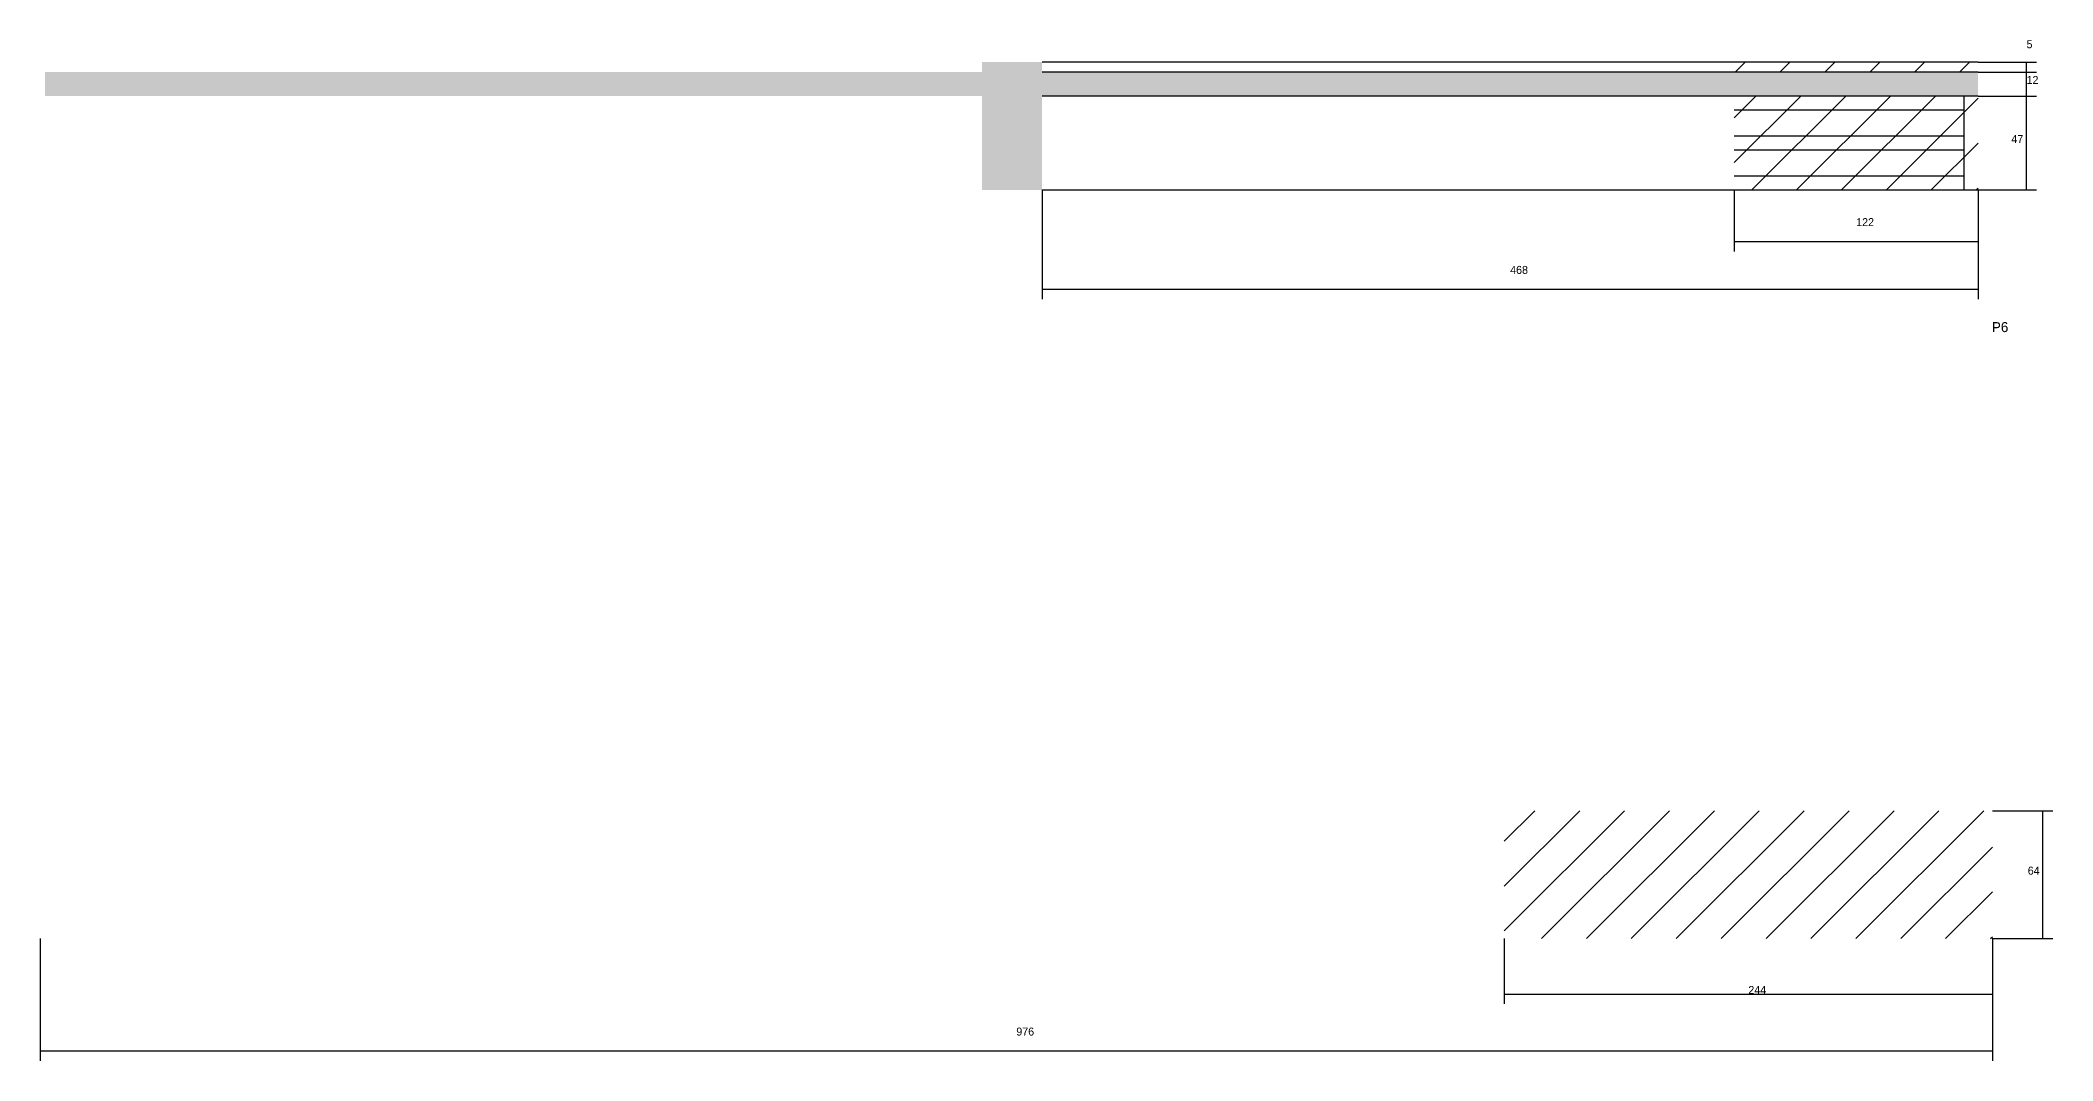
# Model space of a CAD drawing. Header units: metres. Extents: x -6861 to -4324, y 14314 to 15577.
# Drawn here: x -6861 to -5855, y 15066 to 15577 of the extents above; entities that cross this region are included whole.
import ezdxf

# ---------------------------------------------------------------- set-up
doc = ezdxf.new("R2010")
doc.units = ezdxf.units.M
for name, color, linetype in [('COTA', 241, 'Continuous'), ('Hachura', 253, 'Continuous'), ('NOMENCLATURA', 7, 'Continuous'), ('Painéis', 200, 'Continuous'), ('SARR_2.2x7', 40, 'Continuous')]:
    doc.layers.add(name, color=color, linetype=linetype)

msp = doc.modelspace()

# ---------------------------------------------------------------- hatches: boundary and pattern name
at = {"layer": 'COTA'}
h = msp.add_hatch(dxfattribs=at)
h.set_pattern_fill('AR-CONC', scale=0.03)
h.paths.add_polyline_path([(-6390.5, 15502.1), (-6360.4, 15502.1), (-6360.4, 15549.1), (-5892.4, 15549.1), (-5892.4, 15561.1), (-6360.4, 15561.1), (-6360.4, 15566.1), (-6390.5, 15566.1), (-6390.5, 15561.1), (-6859, 15561.1), (-6859, 15549.1), (-6390.5, 15549.1)])
at = {"layer": 'Hachura'}
h = msp.add_hatch(dxfattribs=at)
h.set_pattern_fill('ANSI31', scale=5)
h.paths.add_polyline_path([(-6014.4, 15566.1), (-6014.4, 15561.1), (-5892.4, 15561.1), (-5892.4, 15566.1)])
h = msp.add_hatch(dxfattribs=at)
h.set_pattern_fill('ANSI31', scale=5)
h.paths.add_polyline_path([(-5892.4, 15502.1), (-5892.4, 15549.1), (-6014.4, 15549.1), (-6014.4, 15502.1)])
h = msp.add_hatch(dxfattribs=at)
h.set_pattern_fill('ANSI31', scale=5)
h.paths.add_polyline_path([(-6129.3, 15191.6), (-6129.3, 15127.6), (-5885.3, 15127.6), (-5885.3, 15191.6)])

# ---------------------------------------------------------------- linework, layer by layer
at = {"layer": 'COTA'}
for p, q in [((-5892.4, 15566.1), (-5863.2, 15566.1)), ((-5868.2, 15561.1), (-5868.2, 15566.1)), ((-5892.4, 15561.1), (-5863.2, 15561.1)), ((-5892.4, 15561.1), (-5863.2, 15561.1)), ((-5868.2, 15549.1), (-5868.2, 15561.1)), ((-5892.4, 15549.1), (-5863.2, 15549.1)), ((-5892.4, 15549.1), (-5863.2, 15549.1)), ((-5868.2, 15502.1), (-5868.2, 15549.1)), ((-6360.4, 15502.1), (-6360.4, 15447.5)), ((-6014.4, 15502.1), (-6014.4, 15471.4)), ((-5892.4, 15502.1), (-5892.4, 15447.5)), ((-5892.4, 15502.1), (-5863.2, 15502.1)), ((-5892.4, 15502.1), (-5892.4, 15471.4)), ((-6014.4, 15476.4), (-5892.4, 15476.4)), ((-6360.4, 15452.5), (-5892.4, 15452.5)), ((-5885.3, 15191.6), (-5855.1, 15191.6)), ((-5860.1, 15127.6), (-5860.1, 15191.6)), ((-6861.3, 15127.6), (-6861.3, 15066.5)), ((-6129.3, 15127.6), (-6129.3, 15094.9)), ((-5885.3, 15127.6), (-5885.3, 15094.9)), ((-5885.3, 15127.6), (-5855.1, 15127.6)), ((-5885.3, 15127.6), (-5885.3, 15066.5)), ((-6129.3, 15099.9), (-5885.3, 15099.9)), ((-6861.3, 15071.5), (-5885.3, 15071.5))]:
    msp.add_line(p, q, dxfattribs=at)
at = {"layer": 'Painéis'}
for points in [[(-5892.4, 15566.1), (-6360.4, 15566.1)], [(-5892.4, 15561.1), (-6360.4, 15561.1)], [(-5892.4, 15549.1), (-6360.4, 15549.1)], [(-6360.4, 15502.1), (-5892.4, 15502.1)]]:
    msp.add_lwpolyline(points, dxfattribs=at)
at = {"layer": 'SARR_2.2x7'}
for p, q in [((-5899.4, 15502.1), (-5899.4, 15549.1)), ((-6014.4, 15542.1), (-5899.4, 15542.1)), ((-6014.4, 15529.1), (-5899.4, 15529.1)), ((-6014.4, 15522.1), (-5899.4, 15522.1)), ((-6014.4, 15509.1), (-5899.4, 15509.1))]:
    msp.add_line(p, q, dxfattribs=at)

# ---------------------------------------------------------------- texts
at = {"layer": 'COTA'}
for s, p in [('5', (-5868.2, 15573)), ('12', (-5868.2, 15555.1)), ('47', (-5875.8, 15525.6)), ('122', (-5953.4, 15484)), ('468', (-6126.4, 15460.1)), ('64', (-5867.6, 15159.6)), ('244', (-6007.3, 15099.9)), ('976', (-6373.3, 15079.1))]:
    msp.add_text(s, height=4, dxfattribs=at).set_placement(p)
at = {"layer": 'NOMENCLATURA'}
msp.add_text('P6', height=5, dxfattribs=at).set_placement((-5885.5, 15431))

doc.saveas('drawing.dxf')
